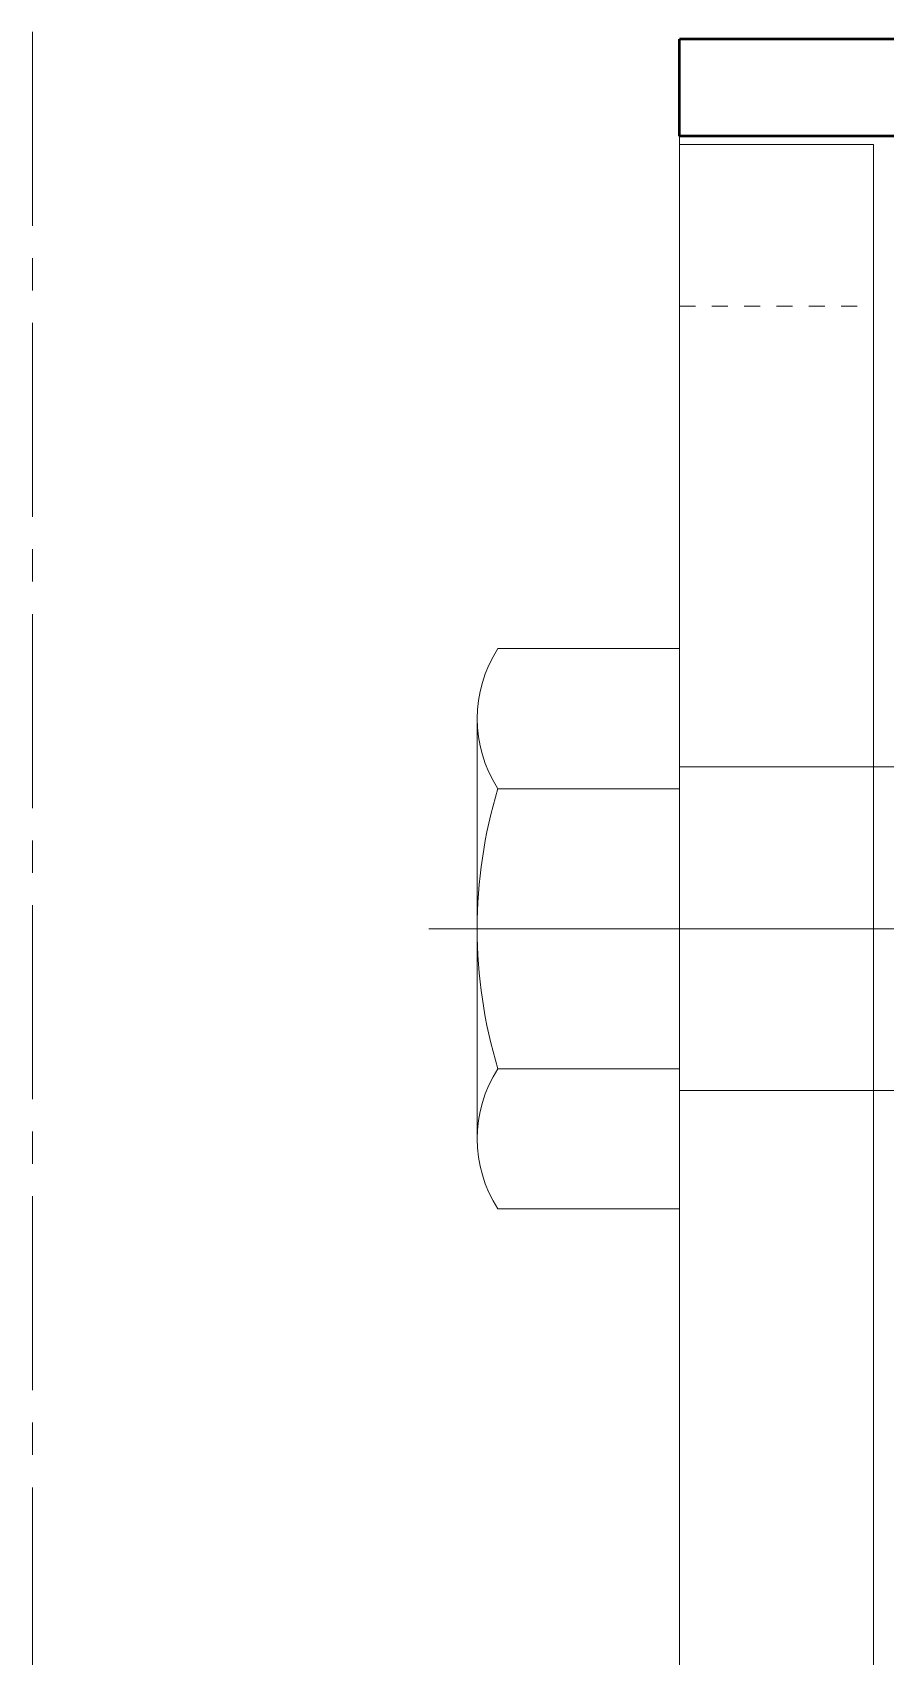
# Model space of a CAD drawing. Header units: millimetres. Extents: x -50460 to 50460, y -35640 to 35640.
# Drawn here: x -35234.7 to -35182, y 25736.9 to 25837.4 of the extents above; entities that cross this region are included whole.
import ezdxf

# ---------------------------------------------------------------- set-up
doc = ezdxf.new("R2010")
doc.units = ezdxf.units.MM
doc.set_wipeout_variables(frame=1)
doc.linetypes.add('点画线', pattern=[18, 12, -2, 2, -2])
doc.linetypes.add('虚线', pattern=[2, 1, -1])
for name, color, linetype, lineweight in [('ACADSichtbare Kanten(DIN_Schmid)', 7, 'Continuous', 50), ('EB0', 7, 'Continuous', 15), ('中心线层', 1, '点画线', 18), ('尺寸线层', 4, 'Continuous', 18), ('粗实线层', 7, 'Continuous', 15), ('粗实线层_1', 7, 'Continuous', 15), ('细实线层', 3, 'Continuous', 18), ('虚线层', 100, '虚线', 18)]:
    doc.layers.add(name, color=color, linetype=linetype, lineweight=lineweight)

# ---------------------------------------------------------------- blocks, each defined once
blk = doc.blocks.new('*X949')
at = {"layer": 'EB0'}
for p, q in [((-11.22, 17.32), (0, 17.32)), ((0, -17.32), (0, 17.32)), ((-12.5, -12.99), (-12.5, 12.99)), ((0, -10), (0, 10)), ((0, 10), (138.5, 10)), ((-11.22, 8.66), (0, 8.66)), ((-11.22, -8.66), (0, -8.66)), ((0, -10), (138.5, -10)), ((-11.22, -17.32), (0, -17.32))]:
    blk.add_line(p, q, dxfattribs=at)
for centre, radius, start, end in [((-4.52, 12.99), 7.98, 147.1328, 212.8672), ((17.5, 0), 30, 163.2213, 196.7787), ((-4.52, -12.99), 7.98, 147.1328, 212.8672)]:
    blk.add_arc(centre, radius, start, end, dxfattribs=at)
at = {"layer": '中心线层', "linetype": '点画线', "lineweight": 18}
blk.add_line((-15.5, 0), (143, 0), dxfattribs=at)
blk = doc.blocks.new('*X982')
at = {"layer": '粗实线层'}
for p, q in [((0, 0), (12, 0)), ((0, -10), (0, 0)), ((12, 0), (12, -10)), ((0, -177), (0, -10)), ((12, -10), (12, -177))]:
    blk.add_line(p, q, dxfattribs=at)
at = {"layer": '虚线层'}
blk.add_line((0, -10), (12, -10), dxfattribs=at)
blk = doc.blocks.new('*X983')
at = {"layer": 'ACADSichtbare Kanten(DIN_Schmid)', "linetype": 'Continuous', "lineweight": 50}
for p, q in [((-297.22, 23.41), (-297.22, 29.41)), ((-127.22, 29.41), (-297.22, 29.41)), ((-127.22, 23.41), (-297.22, 23.41))]:
    blk.add_line(p, q, dxfattribs=at)
at = {"layer": '粗实线层_1'}
blk.add_line((-297.22, -170.59), (-297.22, 29.41), dxfattribs=at)
blk = doc.blocks.new('*X979')
at = {"layer": '中心线层'}
blk.add_line((1.42, -88), (27.42, -88), dxfattribs=at)
at = {"layer": '粗实线层_1'}
for name, p in [('*X983', (306.22, -62.41)), ('*X982', (9, -39.5))]:
    blk.add_blockref(name, p, dxfattribs=at)
blk = doc.blocks.new('*X947')
blk.add_wipeout([(-835, 150), (-835, 158.5), (-835, 158.5), (-836.5, 160), (-836.5, 160), (-881, 160), (-881, 160), (-893.5, 160), (-893.5, 160), (-975, 160), (-975, 160), (-975, 167.32), (-975, 167.32), (-986.22, 167.32), (-986.22, 167.32), (-986.3, 167.19), (-986.38, 167.06), (-986.46, 166.93), (-986.53, 166.8), (-986.61, 166.66), (-986.67, 166.52), (-986.74, 166.39), (-986.8, 166.25), (-986.87, 166.11), (-986.92, 165.97), (-986.98, 165.83), (-987.03, 165.68), (-987.08, 165.54), (-987.13, 165.39), (-987.17, 165.25), (-987.22, 165.1), (-987.25, 164.95), (-987.29, 164.81), (-987.32, 164.66), (-987.35, 164.51), (-987.38, 164.36), (-987.41, 164.21), (-987.43, 164.06), (-987.45, 163.9), (-987.46, 163.75), (-987.48, 163.6), (-987.49, 163.45), (-987.49, 163.3), (-987.5, 163.14), (-987.5, 162.99), (-987.5, 162.99), (-987.5, 150), (-987.5, 150), (-987.5, 137.01), (-987.5, 137.01), (-987.5, 136.86), (-987.49, 136.7), (-987.49, 136.55), (-987.48, 136.4), (-987.46, 136.25), (-987.45, 136.1), (-987.43, 135.94), (-987.41, 135.79), (-987.38, 135.64), (-987.35, 135.49), (-987.32, 135.34), (-987.29, 135.19), (-987.25, 135.05), (-987.22, 134.9), (-987.17, 134.75), (-987.13, 134.61), (-987.08, 134.46), (-987.03, 134.32), (-986.98, 134.17), (-986.92, 134.03), (-986.87, 133.89), (-986.8, 133.75), (-986.74, 133.61), (-986.67, 133.48), (-986.61, 133.34), (-986.53, 133.2), (-986.46, 133.07), (-986.38, 132.94), (-986.3, 132.81), (-986.22, 132.68), (-986.22, 132.68), (-975, 132.68), (-975, 132.68), (-975, 140), (-975, 140), (-893.5, 140), (-893.5, 140), (-881, 140), (-881, 140), (-836.5, 140), (-836.5, 140), (-835, 141.5), (-835, 141.5)]).dxf.layer = '粗实线层_1'
at = {"layer": '粗实线层_1'}
for name, p in [('*X979', (-984, 238)), ('*X949', (-975, 150))]:
    blk.add_blockref(name, p, dxfattribs=at)
blk = doc.blocks.new('*X805')
at = {"layer": '细实线层'}
blk.add_blockref('*X947', (-1515, 4855), dxfattribs=at)
at = {"layer": '中心线层'}
blk.add_line((-2530, 404.46), (-2530, 6480.5), dxfattribs=at)

msp = doc.modelspace()

# ---------------------------------------------------------------- block references
at = {"layer": '尺寸线层'}
msp.add_blockref('*X805', (-32704.742, 20776.945), dxfattribs=at)

doc.saveas('drawing.dxf')
